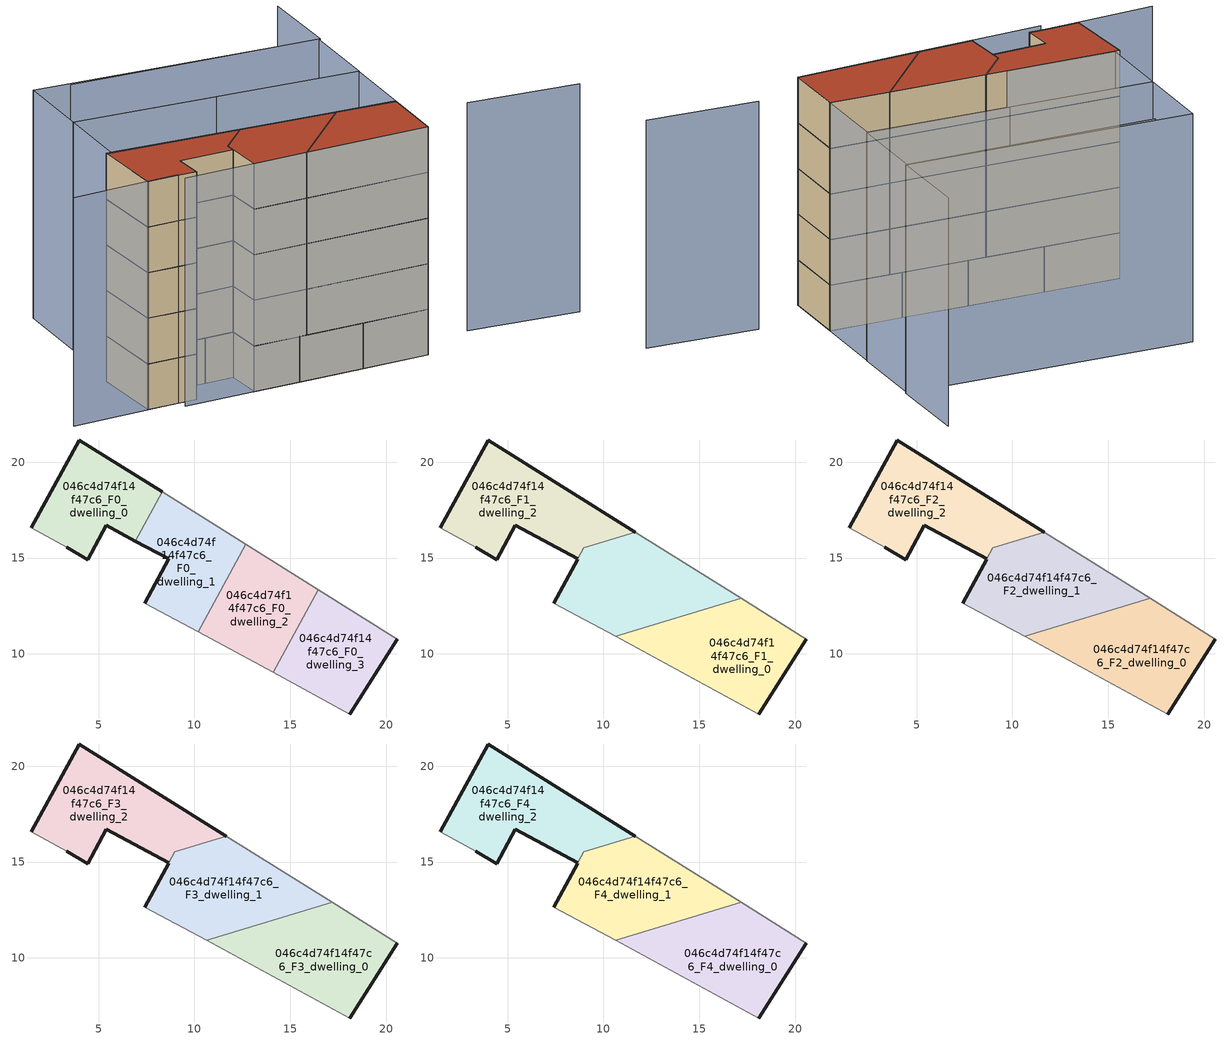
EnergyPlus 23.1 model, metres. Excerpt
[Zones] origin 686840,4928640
046c4d74f14f47c6_F0_dwelling_0
 floor ground (EU_floor_Construction): 6.92,15.88 8.31,18.45 3.99,21.16 1.49,16.58 3.34,15.56 4.44,14.92 5.39,16.7 z0
 wall outside (EU_wall_Construction): 1.49,16.58 3.99,21.16 8.31,18.45 / 6.92,15.88 5.39,16.7 4.44,14.92 3.34,15.56 z0:3
 wall adiabatic (EU_wall_Construction): 3.34,15.56 1.49,16.58 z0:3
 wall to 046c4d74f14f47c6_F0_dwelling_1 (EU_wall_Construction): 8.31,18.45 6.92,15.88 z0:3
046c4d74f14f47c6_F0_dwelling_1
 floor ground (EU_floor_Construction): 10.2,11.14 12.68,15.72 8.31,18.45 6.92,15.88 8.65,14.95 7.42,12.65 z0
 wall outside (EU_wall_Construction): 7.42,12.65 8.65,14.95 6.92,15.88 z0:3
 wall adiabatic (EU_wall_Construction): 8.31,18.45 12.68,15.72 / 10.2,11.14 7.42,12.65 z0:3
 wall to 046c4d74f14f47c6_F0_dwelling_2 (EU_wall_Construction): 12.68,15.72 10.2,11.14 z0:3
046c4d74f14f47c6_F0_dwelling_2
 floor ground (EU_floor_Construction): 14.1,9.03 16.45,13.36 12.68,15.72 10.2,11.14 z0
 wall adiabatic (EU_wall_Construction): 12.68,15.72 16.45,13.36 / 14.1,9.03 10.2,11.14 z0:3
 wall to 046c4d74f14f47c6_F0_dwelling_3 (EU_wall_Construction): 16.45,13.36 14.1,9.03 z0:3
046c4d74f14f47c6_F0_dwelling_3
 floor ground (EU_floor_Construction): 18.1,6.86 20.58,10.77 16.45,13.36 14.1,9.03 z0
 wall outside (EU_wall_Construction): 20.58,10.77 18.1,6.86 z0:3
 wall adiabatic (EU_wall_Construction): 16.45,13.36 20.58,10.77 / 18.1,6.86 14.1,9.03 z0:3
046c4d74f14f47c6_F1_dwelling_0
 floor to 046c4d74f14f47c6_F0_dwelling_3 (EU_floor_Construction): 18.1,6.86 20.58,10.77 17.18,12.9 16.01,12.54 14.1,9.03 z3
 floor to 046c4d74f14f47c6_F0_dwelling_2 (EU_floor_Construction): 14.1,9.03 16.01,12.54 10.63,10.91 z3
 wall outside (EU_wall_Construction): 20.58,10.77 18.1,6.86 z3:6
 wall adiabatic (EU_wall_Construction): 17.19,12.9 20.58,10.77 / 18.1,6.86 10.63,10.91 z3:6
 wall to 046c4d74f14f47c6_F1_dwelling_1 (EU_wall_Construction): 10.63,10.91 17.19,12.9 z3:6
046c4d74f14f47c6_F1_dwelling_1
 floor to 046c4d74f14f47c6_F0_dwelling_1 (EU_floor_Construction): 10.2,11.14 12.68,15.72 11.66,16.36 8.96,15.54 8.65,14.95 7.42,12.65 z3
 floor to 046c4d74f14f47c6_F0_dwelling_2 (EU_floor_Construction): 16.01,12.54 16.45,13.36 12.68,15.72 10.2,11.14 10.63,10.91 z3
 floor to 046c4d74f14f47c6_F0_dwelling_3 (EU_floor_Construction): 17.18,12.9 16.45,13.36 16.01,12.54 z3
 wall outside (EU_wall_Construction): 7.42,12.65 8.65,14.95 z3:6
 wall to 046c4d74f14f47c6_F1_dwelling_2 (EU_wall_Construction): 8.65,14.95 8.96,15.54 / 8.97,15.54 11.66,16.36 z3:6; 8.97,15.54,5.98 8.96,15.54,3 8.97,15.54,3
 wall adiabatic (EU_wall_Construction): 11.66,16.36 17.19,12.9 / 10.63,10.91 7.42,12.65 z3:6
046c4d74f14f47c6_F1_dwelling_2
 floor to 046c4d74f14f47c6_F0_dwelling_0 (EU_floor_Construction): 6.92,15.88 8.31,18.45 3.99,21.16 1.49,16.58 3.34,15.56 4.44,14.92 5.39,16.7 z3
 floor to 046c4d74f14f47c6_F0_dwelling_1 (EU_floor_Construction): 11.66,16.36 8.31,18.45 6.92,15.88 8.65,14.95 8.96,15.54 z3
 wall outside (EU_wall_Construction): 1.49,16.58 3.99,21.16 11.66,16.36 / 8.65,14.95 5.39,16.7 4.44,14.92 3.34,15.56 z3:6
 wall adiabatic (EU_wall_Construction): 3.34,15.56 1.49,16.58 z3:6
046c4d74f14f47c6_F2_dwelling_0
 floor to 046c4d74f14f47c6_F1_dwelling_0 (EU_floor_Construction): 18.1,6.86 20.58,10.77 17.19,12.9 10.63,10.91 z6
 wall outside (EU_wall_Construction): 20.58,10.77 18.1,6.86 z6:9
 wall adiabatic (EU_wall_Construction): 17.19,12.9 20.58,10.77 / 18.1,6.86 10.63,10.91 z6:9
 wall to 046c4d74f14f47c6_F2_dwelling_1 (EU_wall_Construction): 10.63,10.91 17.19,12.9 z6:9
046c4d74f14f47c6_F2_dwelling_1
 floor to 046c4d74f14f47c6_F1_dwelling_1 (EU_floor_Construction): 17.19,12.9 11.66,16.36 8.96,15.54 8.65,14.95 7.42,12.65 10.63,10.91 z6
 wall outside (EU_wall_Construction): 7.42,12.65 8.65,14.95 z6:9
 wall to 046c4d74f14f47c6_F2_dwelling_2 (EU_wall_Construction): 8.65,14.95 8.96,15.54 / 8.97,15.54 11.66,16.36 z6:9; 8.97,15.54,8.98 8.96,15.54,6 8.97,15.54,6
 wall adiabatic (EU_wall_Construction): 11.66,16.36 17.19,12.9 / 10.63,10.91 7.42,12.65 z6:9
046c4d74f14f47c6_F2_dwelling_2
 floor to 046c4d74f14f47c6_F1_dwelling_2 (EU_floor_Construction): 11.66,16.36 3.99,21.16 1.49,16.58 3.34,15.56 4.44,14.92 5.39,16.7 8.65,14.95 8.96,15.54 z6
 wall outside (EU_wall_Construction): 1.49,16.58 3.99,21.16 11.66,16.36 / 8.65,14.95 5.39,16.7 4.44,14.92 3.34,15.56 z6:9
 wall adiabatic (EU_wall_Construction): 3.34,15.56 1.49,16.58 z6:9
046c4d74f14f47c6_F3_dwelling_0
 floor to 046c4d74f14f47c6_F2_dwelling_0 (EU_floor_Construction): 18.1,6.86 20.58,10.77 17.19,12.9 10.63,10.91 z9
 wall outside (EU_wall_Construction): 20.58,10.77 18.1,6.86 z9:12
 wall adiabatic (EU_wall_Construction): 17.19,12.9 20.58,10.77 / 18.1,6.86 10.63,10.91 z9:12
 wall to 046c4d74f14f47c6_F3_dwelling_1 (EU_wall_Construction): 10.63,10.91 17.19,12.9 z9:12
046c4d74f14f47c6_F3_dwelling_1
 floor to 046c4d74f14f47c6_F2_dwelling_1 (EU_floor_Construction): 17.19,12.9 11.66,16.36 8.96,15.54 8.65,14.95 7.42,12.65 10.63,10.91 z9
 wall outside (EU_wall_Construction): 7.42,12.65 8.65,14.95 z9:12
 wall to 046c4d74f14f47c6_F3_dwelling_2 (EU_wall_Construction): 8.65,14.95 8.96,15.54 / 8.97,15.54 11.66,16.36 z9:12; 8.97,15.54,11.98 8.96,15.54,9 8.97,15.54,9
 wall adiabatic (EU_wall_Construction): 11.66,16.36 17.19,12.9 / 10.63,10.91 7.42,12.65 z9:12
046c4d74f14f47c6_F3_dwelling_2
 floor to 046c4d74f14f47c6_F2_dwelling_2 (EU_floor_Construction): 11.66,16.36 3.99,21.16 1.49,16.58 3.34,15.56 4.44,14.92 5.39,16.7 8.65,14.95 8.96,15.54 z9
 wall outside (EU_wall_Construction): 1.49,16.58 3.99,21.16 11.66,16.36 / 8.65,14.95 5.39,16.7 4.44,14.92 3.34,15.56 z9:12
 wall adiabatic (EU_wall_Construction): 3.34,15.56 1.49,16.58 z9:12
046c4d74f14f47c6_F4_dwelling_0
 floor to 046c4d74f14f47c6_F3_dwelling_0 (EU_floor_Construction): 18.1,6.86 20.58,10.77 17.19,12.9 10.63,10.91 z12
 wall outside (EU_wall_Construction): 20.58,10.77 18.1,6.86 z12:15
 wall adiabatic (EU_wall_Construction): 17.19,12.9 20.58,10.77 / 18.1,6.86 10.63,10.91 z12:15
 wall to 046c4d74f14f47c6_F4_dwelling_1 (EU_wall_Construction): 10.63,10.91 17.19,12.9 z12:15
 roof outside (EU_roof_Construction): 20.58,10.77 18.1,6.86 10.63,10.91 17.19,12.9 z15
046c4d74f14f47c6_F4_dwelling_1
 floor to 046c4d74f14f47c6_F3_dwelling_1 (EU_floor_Construction): 17.19,12.9 11.66,16.36 8.96,15.54 8.65,14.95 7.42,12.65 10.63,10.91 z12
 wall outside (EU_wall_Construction): 7.42,12.65 8.65,14.95 z12:15
 wall to 046c4d74f14f47c6_F4_dwelling_2 (EU_wall_Construction): 8.65,14.95 8.96,15.54 / 8.97,15.54 11.66,16.36 z12:15; 8.97,15.54,14.98 8.96,15.54,12 8.97,15.54,12
 wall adiabatic (EU_wall_Construction): 11.66,16.36 17.19,12.9 / 10.63,10.91 7.42,12.65 z12:15
 roof outside (EU_roof_Construction): 17.19,12.9 10.63,10.91 7.42,12.65 8.97,15.54 11.66,16.36 z15
046c4d74f14f47c6_F4_dwelling_2
 floor to 046c4d74f14f47c6_F3_dwelling_2 (EU_floor_Construction): 11.66,16.36 3.99,21.16 1.49,16.58 3.34,15.56 4.44,14.92 5.39,16.7 8.65,14.95 8.96,15.54 z12
 wall outside (EU_wall_Construction): 1.49,16.58 3.99,21.16 11.66,16.36 / 8.65,14.95 5.39,16.7 4.44,14.92 3.34,15.56 z12:15
 wall adiabatic (EU_wall_Construction): 3.34,15.56 1.49,16.58 z12:15
 roof outside (EU_roof_Construction): 11.66,16.36 8.96,15.54 8.65,14.95 5.39,16.7 4.44,14.92 3.34,15.56 1.49,16.58 3.99,21.16 z15
shading: 3.19,14.94 18.1,6.86 / -3.15,18.99 3.36,15.61 / 29.74,25.06 26.62,20 / 26.62,20 12.21,28.89 / 22.66,6.94 28.95,2.78 / 7.17,25.54 23.43,15.22 / 23.43,15.22 20.56,10.7 / 20.56,10.7 4.3,21.02 / 4.3,21.02 7.17,25.54 / 23.45,15.21 7.19,25.53 / 7.19,25.53 10.27,30.38 / 10.27,30.38 26.53,20.06 / 26.53,20.06 23.45,15.21 z0:15
[Building]
EU S2 Campaign: North Axis=0; Terrain=City; Solar Distribution=FullExterior
[Site:Location]
Bologna: Latitude=44.5; Longitude=11.25; Time Zone=1; Elevation=37
[SizingPeriod:WeatherFileDays]
AnnualSizingPeriod: Begin Month=1; Begin Day of Month=1; End Month=12; End Day of Month=31; Day of Week for Start Day=Monday; Use Weather File Daylight Saving Period=No; Use Weather File Rain and Snow Indicators=No
[MATERIAL]
EU_InternalMass_Material: Roughness=MediumRough; Thickness=0.1; Conductivity=1; Density=1800; Specific Heat=900; Thermal Absorptance=0.9; Solar Absorptance=0.7; Visible Absorptance=0.7
[MATERIAL:NOMASS] Roughness=MediumRough; Thermal Absorptance=0.9; Solar Absorptance=0.7; Visible Absorptance=0.7
Name | Thermal Resistance
EU_wall_NoMass | 0.905828
EU_roof_NoMass | 0.37593
EU_floor_NoMass | 0.67114
[CONSTRUCTION]
EU_wall_Construction: EU_wall_NoMass
EU_roof_Construction: EU_roof_NoMass
EU_floor_Construction: EU_floor_NoMass
EU_InternalMass_Construction: EU_InternalMass_Material
[ZONE] Type=1; Multiplier=1; Ceiling Height=autocalculate; Floor Area=autocalculate; Part of Total Floor Area=Yes
Name | Volume
046c4d74f14f47c6_F0_dwelling_0 | 67.3821
046c4d74f14f47c6_F1_dwelling_0; 046c4d74f14f47c6_F2_dwelling_0; 046c4d74f14f47c6_F3_dwelling_0; 046c4d74f14f47c6_F4_dwelling_0 | 89.8484
046c4d74f14f47c6_F0_dwelling_1 | 67.3865
046c4d74f14f47c6_F1_dwelling_1; 046c4d74f14f47c6_F2_dwelling_1; 046c4d74f14f47c6_F3_dwelling_1; 046c4d74f14f47c6_F4_dwelling_1 | 89.1892
046c4d74f14f47c6_F0_dwelling_2 | 67.3777
046c4d74f14f47c6_F1_dwelling_2; 046c4d74f14f47c6_F2_dwelling_2; 046c4d74f14f47c6_F3_dwelling_2; 046c4d74f14f47c6_F4_dwelling_2 | 90.5134
046c4d74f14f47c6_F0_dwelling_3 | 67.3923
[INTERNALMASS] Construction=EU_InternalMass_Construction
Name | Zone or ZoneList | Surface Area
046c4d74f14f47c6_F0_dwelling_0_EU_InternalMass | 046c4d74f14f47c6_F0_dwelling_0 | 22.4606
046c4d74f14f47c6_F0_dwelling_1_EU_InternalMass | 046c4d74f14f47c6_F0_dwelling_1 | 22.4619
046c4d74f14f47c6_F0_dwelling_2_EU_InternalMass | 046c4d74f14f47c6_F0_dwelling_2 | 22.4593
046c4d74f14f47c6_F0_dwelling_3_EU_InternalMass | 046c4d74f14f47c6_F0_dwelling_3 | 22.4638
046c4d74f14f47c6_F1_dwelling_0_EU_InternalMass | 046c4d74f14f47c6_F1_dwelling_0 | 29.9493
046c4d74f14f47c6_F1_dwelling_1_EU_InternalMass | 046c4d74f14f47c6_F1_dwelling_1 | 29.7307
046c4d74f14f47c6_F1_dwelling_2_EU_InternalMass | 046c4d74f14f47c6_F1_dwelling_2 | 30.1702
046c4d74f14f47c6_F2_dwelling_0_EU_InternalMass | 046c4d74f14f47c6_F2_dwelling_0 | 29.9493
046c4d74f14f47c6_F2_dwelling_1_EU_InternalMass | 046c4d74f14f47c6_F2_dwelling_1 | 29.7307
046c4d74f14f47c6_F2_dwelling_2_EU_InternalMass | 046c4d74f14f47c6_F2_dwelling_2 | 30.1702
046c4d74f14f47c6_F3_dwelling_0_EU_InternalMass | 046c4d74f14f47c6_F3_dwelling_0 | 29.9493
046c4d74f14f47c6_F3_dwelling_1_EU_InternalMass | 046c4d74f14f47c6_F3_dwelling_1 | 29.7307
046c4d74f14f47c6_F3_dwelling_2_EU_InternalMass | 046c4d74f14f47c6_F3_dwelling_2 | 30.1702
046c4d74f14f47c6_F4_dwelling_0_EU_InternalMass | 046c4d74f14f47c6_F4_dwelling_0 | 29.9493
046c4d74f14f47c6_F4_dwelling_1_EU_InternalMass | 046c4d74f14f47c6_F4_dwelling_1 | 29.7307
046c4d74f14f47c6_F4_dwelling_2_EU_InternalMass | 046c4d74f14f47c6_F4_dwelling_2 | 30.1702
[OTHEREQUIPMENT] Fuel Type=Electricity; Design Level Calculation Method=Watts/Area; Power per Zone Floor Area=1; Fraction Latent=0; Fraction Radiant=0; Fraction Lost=0; Carbon Dioxide Generation Rate=0; EndUse Subcategory=EU_Step8_InternalGains
Name | Zone or ZoneList or Space or SpaceList | Schedule
EU_Step8_InternalGain_046c4d74f14f47c6_F0_dwelling_0_f000 | 046c4d74f14f47c6_F0_dwelling_0 | EU_Step8_GainSchedule_046c4d74f14f47c6_F0_dwelling_0_f000
EU_Step8_InternalGain_046c4d74f14f47c6_F0_dwelling_1_f000 | 046c4d74f14f47c6_F0_dwelling_1 | EU_Step8_GainSchedule_046c4d74f14f47c6_F0_dwelling_1_f000
EU_Step8_InternalGain_046c4d74f14f47c6_F0_dwelling_2_f000 | 046c4d74f14f47c6_F0_dwelling_2 | EU_Step8_GainSchedule_046c4d74f14f47c6_F0_dwelling_2_f000
EU_Step8_InternalGain_046c4d74f14f47c6_F0_dwelling_3_f000 | 046c4d74f14f47c6_F0_dwelling_3 | EU_Step8_GainSchedule_046c4d74f14f47c6_F0_dwelling_3_f000
EU_Step8_InternalGain_046c4d74f14f47c6_F1_dwelling_0_f000 | 046c4d74f14f47c6_F1_dwelling_0 | EU_Step8_GainSchedule_046c4d74f14f47c6_F1_dwelling_0_f000
EU_Step8_InternalGain_046c4d74f14f47c6_F1_dwelling_1_f000 | 046c4d74f14f47c6_F1_dwelling_1 | EU_Step8_GainSchedule_046c4d74f14f47c6_F1_dwelling_1_f000
EU_Step8_InternalGain_046c4d74f14f47c6_F1_dwelling_2_f000 | 046c4d74f14f47c6_F1_dwelling_2 | EU_Step8_GainSchedule_046c4d74f14f47c6_F1_dwelling_2_f000
EU_Step8_InternalGain_046c4d74f14f47c6_F2_dwelling_0_f000 | 046c4d74f14f47c6_F2_dwelling_0 | EU_Step8_GainSchedule_046c4d74f14f47c6_F2_dwelling_0_f000
EU_Step8_InternalGain_046c4d74f14f47c6_F2_dwelling_1_f000 | 046c4d74f14f47c6_F2_dwelling_1 | EU_Step8_GainSchedule_046c4d74f14f47c6_F2_dwelling_1_f000
EU_Step8_InternalGain_046c4d74f14f47c6_F2_dwelling_2_f000 | 046c4d74f14f47c6_F2_dwelling_2 | EU_Step8_GainSchedule_046c4d74f14f47c6_F2_dwelling_2_f000
EU_Step8_InternalGain_046c4d74f14f47c6_F3_dwelling_0_f000 | 046c4d74f14f47c6_F3_dwelling_0 | EU_Step8_GainSchedule_046c4d74f14f47c6_F3_dwelling_0_f000
EU_Step8_InternalGain_046c4d74f14f47c6_F3_dwelling_1_f000 | 046c4d74f14f47c6_F3_dwelling_1 | EU_Step8_GainSchedule_046c4d74f14f47c6_F3_dwelling_1_f000
EU_Step8_InternalGain_046c4d74f14f47c6_F3_dwelling_2_f000 | 046c4d74f14f47c6_F3_dwelling_2 | EU_Step8_GainSchedule_046c4d74f14f47c6_F3_dwelling_2_f000
EU_Step8_InternalGain_046c4d74f14f47c6_F4_dwelling_0_f000 | 046c4d74f14f47c6_F4_dwelling_0 | EU_Step8_GainSchedule_046c4d74f14f47c6_F4_dwelling_0_f000
EU_Step8_InternalGain_046c4d74f14f47c6_F4_dwelling_1_f000 | 046c4d74f14f47c6_F4_dwelling_1 | EU_Step8_GainSchedule_046c4d74f14f47c6_F4_dwelling_1_f000
EU_Step8_InternalGain_046c4d74f14f47c6_F4_dwelling_2_f000 | 046c4d74f14f47c6_F4_dwelling_2 | EU_Step8_GainSchedule_046c4d74f14f47c6_F4_dwelling_2_f000
[ZONEVENTILATION:DESIGNFLOWRATE] Schedule=EU_AlwaysOn; Design Flow Rate Calculation Method=AirChanges/Hour; Air Changes per Hour=0.73129; Ventilation Type=Natural; Fan Pressure Rise=0; Fan Total Efficiency=1; Constant Term Coefficient=1; Temperature Term Coefficient=0; Velocity Term Coefficient=0; Velocity Squared Term Coefficient=0; Minimum Indoor Temperature=-100; Maximum Indoor Temperature=100; Delta Temperature=-100; Minimum Outdoor Temperature=-100; Maximum Outdoor Temperature=100; Maximum Wind Speed=40
Name | Zone or ZoneList or Space or SpaceList
EU_ConstantAir_046c4d74f14f47c6_F0_dwelling_0 | 046c4d74f14f47c6_F0_dwelling_0
EU_ConstantAir_046c4d74f14f47c6_F0_dwelling_1 | 046c4d74f14f47c6_F0_dwelling_1
EU_ConstantAir_046c4d74f14f47c6_F0_dwelling_2 | 046c4d74f14f47c6_F0_dwelling_2
EU_ConstantAir_046c4d74f14f47c6_F0_dwelling_3 | 046c4d74f14f47c6_F0_dwelling_3
EU_ConstantAir_046c4d74f14f47c6_F1_dwelling_0 | 046c4d74f14f47c6_F1_dwelling_0
EU_ConstantAir_046c4d74f14f47c6_F1_dwelling_1 | 046c4d74f14f47c6_F1_dwelling_1
EU_ConstantAir_046c4d74f14f47c6_F1_dwelling_2 | 046c4d74f14f47c6_F1_dwelling_2
EU_ConstantAir_046c4d74f14f47c6_F2_dwelling_0 | 046c4d74f14f47c6_F2_dwelling_0
EU_ConstantAir_046c4d74f14f47c6_F2_dwelling_1 | 046c4d74f14f47c6_F2_dwelling_1
EU_ConstantAir_046c4d74f14f47c6_F2_dwelling_2 | 046c4d74f14f47c6_F2_dwelling_2
EU_ConstantAir_046c4d74f14f47c6_F3_dwelling_0 | 046c4d74f14f47c6_F3_dwelling_0
EU_ConstantAir_046c4d74f14f47c6_F3_dwelling_1 | 046c4d74f14f47c6_F3_dwelling_1
EU_ConstantAir_046c4d74f14f47c6_F3_dwelling_2 | 046c4d74f14f47c6_F3_dwelling_2
EU_ConstantAir_046c4d74f14f47c6_F4_dwelling_0 | 046c4d74f14f47c6_F4_dwelling_0
EU_ConstantAir_046c4d74f14f47c6_F4_dwelling_1 | 046c4d74f14f47c6_F4_dwelling_1
EU_ConstantAir_046c4d74f14f47c6_F4_dwelling_2 | 046c4d74f14f47c6_F4_dwelling_2
[HVACTEMPLATE:THERMOSTAT] Constant Heating Setpoint=20; Constant Cooling Setpoint=50
EU_HeatOnly_046c4d74f14f47c6_F0_dwelling_0; EU_HeatOnly_046c4d74f14f47c6_F0_dwelling_1; EU_HeatOnly_046c4d74f14f47c6_F0_dwelling_2; EU_HeatOnly_046c4d74f14f47c6_F0_dwelling_3; EU_HeatOnly_046c4d74f14f47c6_F1_dwelling_0; EU_HeatOnly_046c4d74f14f47c6_F1_dwelling_1; EU_HeatOnly_046c4d74f14f47c6_F1_dwelling_2; EU_HeatOnly_046c4d74f14f47c6_F2_dwelling_0; EU_HeatOnly_046c4d74f14f47c6_F2_dwelling_1; EU_HeatOnly_046c4d74f14f47c6_F2_dwelling_2; EU_HeatOnly_046c4d74f14f47c6_F3_dwelling_0; EU_HeatOnly_046c4d74f14f47c6_F3_dwelling_1; EU_HeatOnly_046c4d74f14f47c6_F3_dwelling_2; EU_HeatOnly_046c4d74f14f47c6_F4_dwelling_0; EU_HeatOnly_046c4d74f14f47c6_F4_dwelling_1; EU_HeatOnly_046c4d74f14f47c6_F4_dwelling_2
[HVACTEMPLATE:ZONE:IDEALLOADSAIRSYSTEM] System Availability Schedule=EU_AlwaysOn; Maximum Heating Supply Air Temperature=50; Minimum Cooling Supply Air Temperature=13; Maximum Heating Supply Air Humidity Ratio=0.0156; Minimum Cooling Supply Air Humidity Ratio=0.0077; Heating Limit=NoLimit; Cooling Limit=NoLimit; Heating Availability Schedule=EU_AlwaysOn; Cooling Availability Schedule=EU_CoolingOff; Dehumidification Control Type=ConstantSensibleHeatRatio; Cooling Sensible Heat Ratio=0.7; Dehumidification Setpoint=60; Humidification Control Type=None; Humidification Setpoint=30; Outdoor Air Method=None; Outdoor Air Flow Rate per Person=0.00944; Outdoor Air Flow Rate per Zone Floor Area=0; Outdoor Air Flow Rate per Zone=0; Demand Controlled Ventilation Type=None; Outdoor Air Economizer Type=NoEconomizer; Heat Recovery Type=None; Sensible Heat Recovery Effectiveness=0.7; Latent Heat Recovery Effectiveness=0.65
Name | Template Thermostat
046c4d74f14f47c6_F0_dwelling_0 | EU_HeatOnly_046c4d74f14f47c6_F0_dwelling_0
046c4d74f14f47c6_F0_dwelling_1 | EU_HeatOnly_046c4d74f14f47c6_F0_dwelling_1
046c4d74f14f47c6_F0_dwelling_2 | EU_HeatOnly_046c4d74f14f47c6_F0_dwelling_2
046c4d74f14f47c6_F0_dwelling_3 | EU_HeatOnly_046c4d74f14f47c6_F0_dwelling_3
046c4d74f14f47c6_F1_dwelling_0 | EU_HeatOnly_046c4d74f14f47c6_F1_dwelling_0
046c4d74f14f47c6_F1_dwelling_1 | EU_HeatOnly_046c4d74f14f47c6_F1_dwelling_1
046c4d74f14f47c6_F1_dwelling_2 | EU_HeatOnly_046c4d74f14f47c6_F1_dwelling_2
046c4d74f14f47c6_F2_dwelling_0 | EU_HeatOnly_046c4d74f14f47c6_F2_dwelling_0
046c4d74f14f47c6_F2_dwelling_1 | EU_HeatOnly_046c4d74f14f47c6_F2_dwelling_1
046c4d74f14f47c6_F2_dwelling_2 | EU_HeatOnly_046c4d74f14f47c6_F2_dwelling_2
046c4d74f14f47c6_F3_dwelling_0 | EU_HeatOnly_046c4d74f14f47c6_F3_dwelling_0
046c4d74f14f47c6_F3_dwelling_1 | EU_HeatOnly_046c4d74f14f47c6_F3_dwelling_1
046c4d74f14f47c6_F3_dwelling_2 | EU_HeatOnly_046c4d74f14f47c6_F3_dwelling_2
046c4d74f14f47c6_F4_dwelling_0 | EU_HeatOnly_046c4d74f14f47c6_F4_dwelling_0
046c4d74f14f47c6_F4_dwelling_1 | EU_HeatOnly_046c4d74f14f47c6_F4_dwelling_1
046c4d74f14f47c6_F4_dwelling_2 | EU_HeatOnly_046c4d74f14f47c6_F4_dwelling_2
[SIZING:ZONE] Zone Cooling Design Supply Air Temperature Input Method=SupplyAirTemperature; Zone Cooling Design Supply Air Temperature=13; Zone Heating Design Supply Air Temperature Input Method=SupplyAirTemperature; Zone Heating Design Supply Air Temperature=50; Zone Cooling Design Supply Air Humidity Ratio=0.008; Zone Heating Design Supply Air Humidity Ratio=0.008; Cooling Design Air Flow Method=DesignDay; Cooling Design Air Flow Rate=0; Cooling Minimum Air Flow per Zone Floor Area=0.000762; Cooling Minimum Air Flow=0; Cooling Minimum Air Flow Fraction=0.2; Heating Design Air Flow Method=DesignDay; Heating Design Air Flow Rate=0; Heating Maximum Air Flow per Zone Floor Area=0.002032; Heating Maximum Air Flow=0.141576; Heating Maximum Air Flow Fraction=0.3; Account for Dedicated Outdoor Air System=No; Dedicated Outdoor Air System Control Strategy=NeutralSupplyAir; Dedicated Outdoor Air Low Setpoint Temperature for Design=autosize; Dedicated Outdoor Air High Setpoint Temperature for Design=autosize; Zone Load Sizing Method=Sensible Load Only No Latent Load; Zone Latent Cooling Design Supply Air Humidity Ratio Input Method=HumidityRatioDifference; Zone Cooling Design Supply Air Humidity Ratio Difference=0.005; Zone Latent Heating Design Supply Air Humidity Ratio Input Method=HumidityRatioDifference; Zone Humidification Design Supply Air Humidity Ratio Difference=0.005
046c4d74f14f47c6_F0_dwelling_0; 046c4d74f14f47c6_F0_dwelling_1; 046c4d74f14f47c6_F0_dwelling_2; 046c4d74f14f47c6_F0_dwelling_3; 046c4d74f14f47c6_F1_dwelling_0; 046c4d74f14f47c6_F1_dwelling_1; 046c4d74f14f47c6_F1_dwelling_2; 046c4d74f14f47c6_F2_dwelling_0; 046c4d74f14f47c6_F2_dwelling_1; 046c4d74f14f47c6_F2_dwelling_2; 046c4d74f14f47c6_F3_dwelling_0; 046c4d74f14f47c6_F3_dwelling_1; 046c4d74f14f47c6_F3_dwelling_2; 046c4d74f14f47c6_F4_dwelling_0; 046c4d74f14f47c6_F4_dwelling_1; 046c4d74f14f47c6_F4_dwelling_2
[SCHEDULE:CONSTANT]
Name | Hourly Value
EU_AlwaysOn | 1
EU_CoolingOff | 0
[SCHEDULE:FILE] Column Number=1; Rows to Skip at Top=0; Number of Hours of Data=8760; Column Separator=Comma; Interpolate to Timestep=No; Minutes per Item=60; Adjust Schedule for Daylight Savings=Yes
Name | File
EU_Step8_GainSchedule_046c4d74f14f47c6_F0_dwelling_0_f000 | ../../schedules/046c4d74f14f47c6/046c4d74f14f47c6_F0_dwelling_0_f000_gain.csv
EU_Step8_GainSchedule_046c4d74f14f47c6_F0_dwelling_1_f000 | ../../schedules/046c4d74f14f47c6/046c4d74f14f47c6_F0_dwelling_1_f000_gain.csv
EU_Step8_GainSchedule_046c4d74f14f47c6_F0_dwelling_2_f000 | ../../schedules/046c4d74f14f47c6/046c4d74f14f47c6_F0_dwelling_2_f000_gain.csv
EU_Step8_GainSchedule_046c4d74f14f47c6_F0_dwelling_3_f000 | ../../schedules/046c4d74f14f47c6/046c4d74f14f47c6_F0_dwelling_3_f000_gain.csv
EU_Step8_GainSchedule_046c4d74f14f47c6_F1_dwelling_0_f000 | ../../schedules/046c4d74f14f47c6/046c4d74f14f47c6_F1_dwelling_0_f000_gain.csv
EU_Step8_GainSchedule_046c4d74f14f47c6_F1_dwelling_1_f000 | ../../schedules/046c4d74f14f47c6/046c4d74f14f47c6_F1_dwelling_1_f000_gain.csv
EU_Step8_GainSchedule_046c4d74f14f47c6_F1_dwelling_2_f000 | ../../schedules/046c4d74f14f47c6/046c4d74f14f47c6_F1_dwelling_2_f000_gain.csv
EU_Step8_GainSchedule_046c4d74f14f47c6_F2_dwelling_0_f000 | ../../schedules/046c4d74f14f47c6/046c4d74f14f47c6_F2_dwelling_0_f000_gain.csv
EU_Step8_GainSchedule_046c4d74f14f47c6_F2_dwelling_1_f000 | ../../schedules/046c4d74f14f47c6/046c4d74f14f47c6_F2_dwelling_1_f000_gain.csv
EU_Step8_GainSchedule_046c4d74f14f47c6_F2_dwelling_2_f000 | ../../schedules/046c4d74f14f47c6/046c4d74f14f47c6_F2_dwelling_2_f000_gain.csv
EU_Step8_GainSchedule_046c4d74f14f47c6_F3_dwelling_0_f000 | ../../schedules/046c4d74f14f47c6/046c4d74f14f47c6_F3_dwelling_0_f000_gain.csv
EU_Step8_GainSchedule_046c4d74f14f47c6_F3_dwelling_1_f000 | ../../schedules/046c4d74f14f47c6/046c4d74f14f47c6_F3_dwelling_1_f000_gain.csv
EU_Step8_GainSchedule_046c4d74f14f47c6_F3_dwelling_2_f000 | ../../schedules/046c4d74f14f47c6/046c4d74f14f47c6_F3_dwelling_2_f000_gain.csv
EU_Step8_GainSchedule_046c4d74f14f47c6_F4_dwelling_0_f000 | ../../schedules/046c4d74f14f47c6/046c4d74f14f47c6_F4_dwelling_0_f000_gain.csv
EU_Step8_GainSchedule_046c4d74f14f47c6_F4_dwelling_1_f000 | ../../schedules/046c4d74f14f47c6/046c4d74f14f47c6_F4_dwelling_1_f000_gain.csv
EU_Step8_GainSchedule_046c4d74f14f47c6_F4_dwelling_2_f000 | ../../schedules/046c4d74f14f47c6/046c4d74f14f47c6_F4_dwelling_2_f000_gain.csv
